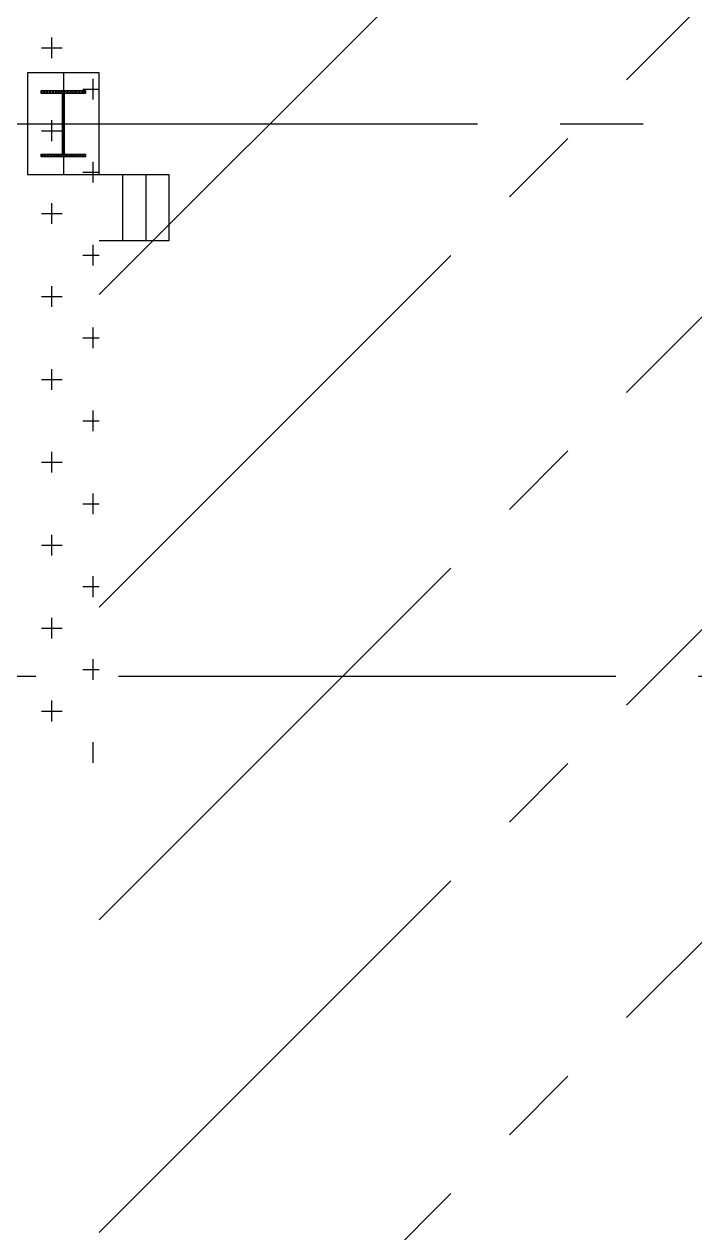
# Model space of a CAD drawing. Extents: x -40736 to 367926, y -65544 to 37405.
# Drawn here: x 346356 to 346963, y -56347 to -55253 of the extents above; entities that cross this region are included whole.
import ezdxf

# ---------------------------------------------------------------- set-up
doc = ezdxf.new("R2010")
doc.units = 0
doc.header["$LTSCALE"] = 600
doc.header["$MEASUREMENT"] = 0
doc.linetypes.add('CENTER2', pattern=[1.125, 0.75, -0.125, 0.125, -0.125])
doc.layers.add('底圖', color=253, linetype='CONTINUOUS')

msp = doc.modelspace()

# ---------------------------------------------------------------- linework, layer by layer
at = {"layer": '底圖', "linetype": 'CENTER2'}
for p, q in [((346423.78957, -55497.96198), (348358.78957, -53562.96198)), ((346423.78957, -55780.80469), (348358.78957, -53845.80469)), ((346423.78957, -56063.6474), (348358.78957, -54128.6474)), ((346423.78957, -56346.49011), (348358.78957, -54411.49011)), ((346423.78957, -56629.33282), (348358.78957, -54694.33283)), ((346380.89298, -55284.00212), (346380.89298, -55265.25212)), ((346371.51798, -55274.62712), (346390.26798, -55274.62712)), ((346423.78957, -55297.33166), (346358.78957, -55297.33166)), ((346358.78957, -55297.33166), (346358.78957, -55389.33166)), ((346391.28957, -55297.33166), (346391.28957, -55389.33166)), ((346418.39298, -55321.50212), (346418.39298, -55302.75212)), ((346423.78957, -55389.33166), (346423.78957, -55297.33166)), ((346371.28957, -55314.11971), (346372.07761, -55313.33166)), ((346371.28957, -55315.00359), (346372.9615, -55313.33166)), ((346371.28957, -55313.33166), (346411.28957, -55313.33166)), ((346371.28957, -55315.83166), (346371.28957, -55313.33166)), ((346390.48957, -55315.83166), (346371.28957, -55315.83166)), ((346372.22926, -55315.83166), (346374.72926, -55313.33166)), ((346373.11315, -55315.83166), (346375.61315, -55313.33166)), ((346374.88091, -55315.83166), (346377.38091, -55313.33166)), ((346375.7648, -55315.83166), (346378.2648, -55313.33166)), ((346377.53256, -55315.83166), (346380.03256, -55313.33166)), ((346378.41645, -55315.83166), (346380.91645, -55313.33166)), ((346380.18422, -55315.83166), (346382.68422, -55313.33166)), ((346381.0681, -55315.83166), (346383.5681, -55313.33166)), ((346382.83587, -55315.83166), (346385.33587, -55313.33166)), ((346383.71975, -55315.83166), (346386.21975, -55313.33166)), ((346385.48752, -55315.83166), (346387.98752, -55313.33166)), ((346386.3714, -55315.83166), (346388.8714, -55313.33166)), ((346388.13917, -55315.83166), (346390.63917, -55313.33166)), ((346389.02305, -55315.83166), (346391.52305, -55313.33166)), ((346390.48957, -55316.13291), (346393.29082, -55313.33166)), ((346390.48957, -55317.0168), (346394.1747, -55313.33166)), ((346390.48957, -55370.83166), (346390.48957, -55315.83166)), ((346390.48957, -55318.78456), (346392.08957, -55317.18456)), ((346411.28957, -55315.83166), (346392.08957, -55315.83166)), ((346392.08957, -55315.83166), (346392.08957, -55370.83166)), ((346393.44247, -55315.83166), (346395.94247, -55313.33166)), ((346394.32635, -55315.83166), (346396.82635, -55313.33166)), ((346396.09412, -55315.83166), (346398.59412, -55313.33166)), ((346396.978, -55315.83166), (346399.478, -55313.33166)), ((346398.74577, -55315.83166), (346401.24577, -55313.33166)), ((346399.62965, -55315.83166), (346402.12965, -55313.33166)), ((346401.39742, -55315.83166), (346403.89742, -55313.33166)), ((346402.2813, -55315.83166), (346404.7813, -55313.33166)), ((346404.04907, -55315.83166), (346406.54907, -55313.33166)), ((346404.93295, -55315.83166), (346407.43295, -55313.33166)), ((346406.70072, -55315.83166), (346409.20072, -55313.33166)), ((346407.5846, -55315.83166), (346410.0846, -55313.33166)), ((346409.01798, -55312.12712), (346423.78957, -55312.12712)), ((346409.35237, -55315.83166), (346411.28957, -55313.89447)), ((346410.23625, -55315.83166), (346411.28957, -55314.77835)), ((346411.28957, -55313.33166), (346411.28957, -55315.83166)), ((346390.48957, -55319.66845), (346392.08957, -55318.06845)), ((346390.48957, -55321.43621), (346392.08957, -55319.83621)), ((346390.48957, -55322.3201), (346392.08957, -55320.7201)), ((346390.48957, -55324.08786), (346392.08957, -55322.48786)), ((346390.48957, -55324.97175), (346392.08957, -55323.37175)), ((346390.48957, -55326.73951), (346392.08957, -55325.13951)), ((346390.48957, -55327.6234), (346392.08957, -55326.0234)), ((346390.48957, -55329.39117), (346392.08957, -55327.79117)), ((346390.48957, -55330.27505), (346392.08957, -55328.67505)), ((346390.48957, -55332.04282), (346392.08957, -55330.44282)), ((346390.48957, -55332.9267), (346392.08957, -55331.3267)), ((346390.48957, -55334.69447), (346392.08957, -55333.09447)), ((346390.48957, -55335.57835), (346392.08957, -55333.97835)), ((346390.48957, -55337.34612), (346392.08957, -55335.74612)), ((346390.48957, -55338.23), (346392.08957, -55336.63)), ((346390.48957, -55339.99777), (346392.08957, -55338.39777)), ((346390.48957, -55340.88165), (346392.08957, -55339.28165)), ((333491.07, -55343.33166), (361991.28956, -55343.33166)), ((346358.78957, -55343.33166), (346423.78957, -55343.33166)), ((346371.51798, -55349.62712), (346390.26798, -55349.62712)), ((346380.89298, -55359.00212), (346380.89298, -55340.25212)), ((346390.48957, -55342.64942), (346392.08957, -55341.04942)), ((346390.48957, -55343.5333), (346392.08957, -55341.9333)), ((346390.48957, -55345.30107), (346392.08957, -55343.70107)), ((346390.48957, -55346.18495), (346392.08957, -55344.58495)), ((346390.48957, -55347.95272), (346392.08957, -55346.35272)), ((346390.48957, -55348.8366), (346392.08957, -55347.2366)), ((346390.48957, -55350.60437), (346392.08957, -55349.00437)), ((346390.48957, -55351.48825), (346392.08957, -55349.88825)), ((346390.48957, -55353.25602), (346392.08957, -55351.65602)), ((346390.48957, -55354.1399), (346392.08957, -55352.5399)), ((346390.48957, -55355.90767), (346392.08957, -55354.30767)), ((346390.48957, -55356.79155), (346392.08957, -55355.19155)), ((346390.48957, -55358.55932), (346392.08957, -55356.95932)), ((346390.48957, -55359.4432), (346392.08957, -55357.8432)), ((346390.48957, -55361.21097), (346392.08957, -55359.61097)), ((346390.48957, -55362.09485), (346392.08957, -55360.49485)), ((346371.28957, -55372.45602), (346372.91392, -55370.83166)), ((346371.28957, -55373.33166), (346371.28957, -55370.83166)), ((346371.28957, -55370.83166), (346390.48957, -55370.83166)), ((346371.29781, -55373.33166), (346373.79781, -55370.83166)), ((346373.06557, -55373.33166), (346375.56557, -55370.83166)), ((346373.94946, -55373.33166), (346376.44946, -55370.83166)), ((346375.71722, -55373.33166), (346378.21722, -55370.83166)), ((346376.60111, -55373.33166), (346379.10111, -55370.83166)), ((346378.36887, -55373.33166), (346380.86887, -55370.83166)), ((346379.25276, -55373.33166), (346381.75276, -55370.83166)), ((346381.02052, -55373.33166), (346383.52052, -55370.83166)), ((346381.90441, -55373.33166), (346384.40441, -55370.83166)), ((346383.67217, -55373.33166), (346386.17217, -55370.83166)), ((346384.55606, -55373.33166), (346387.05606, -55370.83166)), ((346386.32383, -55373.33166), (346388.82383, -55370.83166)), ((346387.20771, -55373.33166), (346389.70771, -55370.83166)), ((346388.97548, -55373.33166), (346392.08957, -55370.21757)), ((346389.85936, -55373.33166), (346392.35936, -55370.83166)), ((346390.48957, -55363.86262), (346392.08957, -55362.26262)), ((346390.48957, -55364.7465), (346392.08957, -55363.1465)), ((346390.48957, -55366.51427), (346392.08957, -55364.91427)), ((346390.48957, -55367.39815), (346392.08957, -55365.79815)), ((346390.48957, -55369.16592), (346392.08957, -55367.56592)), ((346390.48957, -55370.0498), (346392.08957, -55368.4498)), ((346391.62713, -55373.33166), (346394.12713, -55370.83166)), ((346392.08957, -55370.83166), (346411.28957, -55370.83166)), ((346392.51101, -55373.33166), (346395.01101, -55370.83166)), ((346394.27878, -55373.33166), (346396.77878, -55370.83166)), ((346395.16266, -55373.33166), (346397.66266, -55370.83166)), ((346396.93043, -55373.33166), (346399.43043, -55370.83166)), ((346397.81431, -55373.33166), (346400.31431, -55370.83166)), ((346399.58208, -55373.33166), (346402.08208, -55370.83166)), ((346400.46596, -55373.33166), (346402.96596, -55370.83166)), ((346402.23373, -55373.33166), (346404.73373, -55370.83166)), ((346403.11761, -55373.33166), (346405.61761, -55370.83166)), ((346404.88538, -55373.33166), (346407.38538, -55370.83166)), ((346405.76926, -55373.33166), (346408.26926, -55370.83166)), ((346407.53703, -55373.33166), (346410.03703, -55370.83166)), ((346408.42091, -55373.33166), (346410.92091, -55370.83166)), ((346411.28957, -55370.83166), (346411.28957, -55373.33166)), ((346411.28957, -55373.33166), (346371.28957, -55373.33166)), ((346410.18868, -55373.33166), (346411.28957, -55372.23078)), ((346411.07256, -55373.33166), (346411.28957, -55373.11466)), ((346418.39298, -55396.50212), (346418.39298, -55377.75212)), ((346358.78957, -55389.33166), (346423.78957, -55389.33166)), ((346409.01798, -55387.12712), (346423.78957, -55387.12712)), ((346423.78957, -55389.32792), (346486.78956, -55389.31635)), ((346444.78957, -55389.32407), (346444.80059, -55449.32407)), ((346465.78957, -55389.32021), (346465.80058, -55449.32021)), ((346486.78956, -55389.31635), (346486.80058, -55449.31635)), ((346380.89298, -55434.00212), (346380.89298, -55415.25212)), ((346371.51798, -55424.62712), (346390.26798, -55424.62712)), ((346418.39298, -55471.50212), (346418.39298, -55452.75212)), ((346486.80058, -55449.31635), (346423.78957, -55449.31635)), ((346409.01798, -55462.12712), (346423.78957, -55462.12712)), ((346380.89298, -55509.00212), (346380.89298, -55490.25212)), ((346371.51798, -55499.62712), (346390.26798, -55499.62712)), ((346418.39298, -55546.50212), (346418.39298, -55527.75212)), ((346409.01798, -55537.12712), (346423.78957, -55537.12712)), ((346380.89298, -55584.00212), (346380.89298, -55565.25212)), ((346371.51798, -55574.62712), (346390.26798, -55574.62712)), ((346409.01798, -55612.12712), (346423.78957, -55612.12712)), ((346418.39298, -55621.50212), (346418.39298, -55602.75212)), ((346380.89298, -55659.00212), (346380.89298, -55640.25212)), ((346371.51798, -55649.62712), (346390.26798, -55649.62712)), ((346418.39298, -55696.50212), (346418.39298, -55677.75212)), ((346409.01798, -55687.12712), (346423.78957, -55687.12712)), ((346380.89298, -55734.00212), (346380.89298, -55715.25212)), ((346371.51798, -55724.62712), (346390.26798, -55724.62712)), ((346418.39298, -55771.50212), (346418.39298, -55752.75212)), ((346409.01798, -55762.12712), (346423.78957, -55762.12712)), ((346380.89298, -55809.00212), (346380.89298, -55790.25212)), ((346371.51798, -55799.62712), (346390.26798, -55799.62712)), ((346418.39298, -55846.50212), (346418.39298, -55827.75212)), ((346409.01798, -55837.12712), (346423.78957, -55837.12712)), ((360391.28956, -55843.33166), (335391.28957, -55843.33166)), ((346371.51798, -55874.62712), (346390.26798, -55874.62712)), ((346380.89298, -55884.00212), (346380.89298, -55865.25212)), ((346418.39298, -55921.50212), (346418.39298, -55902.75212))]:
    msp.add_line(p, q, dxfattribs=at)

doc.saveas('drawing.dxf')
